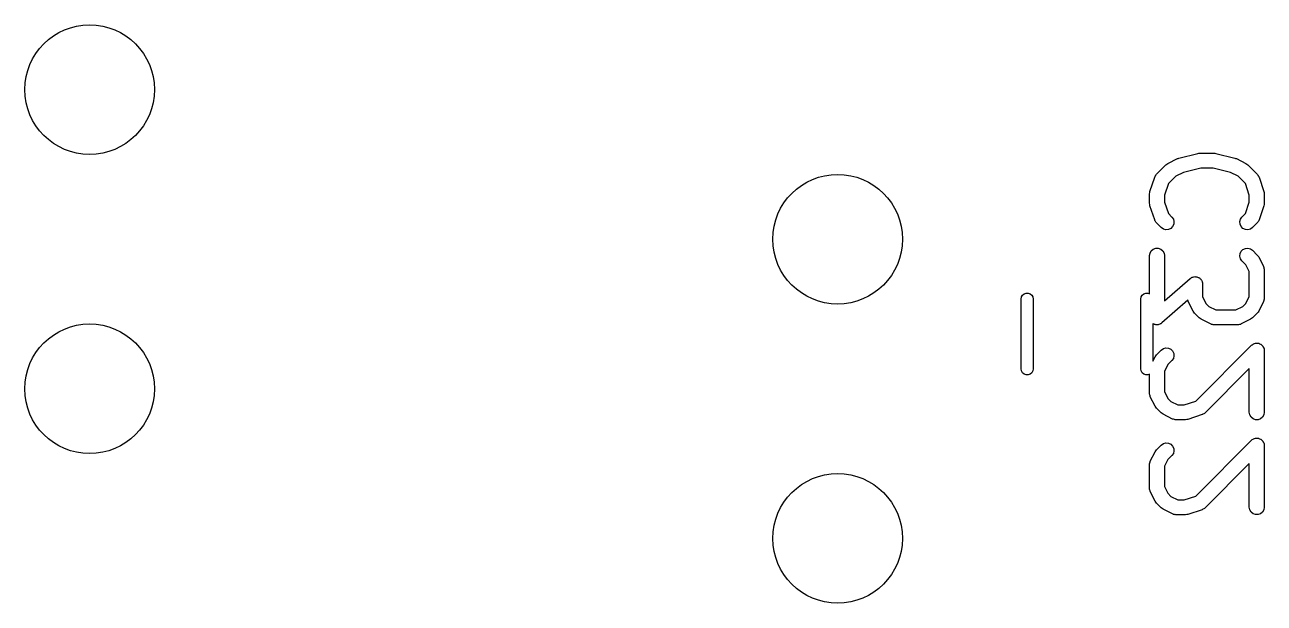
# Model space of a CAD drawing. Extents: x 25 to 326, y -201 to -21.
# Drawn here: x 299.35 to 311.78, y -132.15 to -126.35 of the extents above; entities that cross this region are included whole.
import ezdxf

# ---------------------------------------------------------------- set-up
doc = ezdxf.new("R2010")
doc.units = 0
doc.header["$MEASUREMENT"] = 0
doc.layers.add('BLACK', color=7, linetype='CONTINUOUS')

msp = doc.modelspace()

# ---------------------------------------------------------------- linework, layer by layer
at = {"layer": 'Black'}
for p, q in [((310.792, -127.754), (310.802, -127.747)), ((310.802, -127.747), (310.812, -127.74)), ((310.812, -127.74), (310.907, -127.692)), ((310.907, -127.692), (310.915, -127.69)), ((310.915, -127.69), (310.922, -127.687)), ((310.922, -127.687), (311.113, -127.639)), ((311.113, -127.639), (311.122, -127.638)), ((311.122, -127.638), (311.131, -127.637)), ((311.131, -127.637), (311.274, -127.637)), ((311.274, -127.637), (311.283, -127.638)), ((311.283, -127.638), (311.292, -127.639)), ((311.292, -127.639), (311.482, -127.687)), ((311.482, -127.687), (311.49, -127.69)), ((311.49, -127.69), (311.498, -127.692)), ((311.498, -127.692), (311.593, -127.74)), ((311.593, -127.74), (311.603, -127.747)), ((311.603, -127.747), (311.613, -127.754)), ((310.681, -127.875), (310.682, -127.871)), ((310.682, -127.871), (310.687, -127.863)), ((310.687, -127.863), (310.691, -127.856)), ((310.691, -127.856), (310.694, -127.853)), ((310.694, -127.853), (310.697, -127.849)), ((310.697, -127.849), (310.792, -127.754)), ((310.89, -127.869), (310.816, -127.943)), ((310.967, -127.83), (310.89, -127.869)), ((311.14, -127.787), (310.967, -127.83)), ((311.265, -127.787), (311.14, -127.787)), ((311.438, -127.83), (311.265, -127.787)), ((311.515, -127.869), (311.438, -127.83)), ((311.589, -127.943), (311.515, -127.869)), ((311.613, -127.754), (311.708, -127.849)), ((311.708, -127.849), (311.71, -127.853)), ((311.71, -127.853), (311.714, -127.856)), ((311.714, -127.856), (311.718, -127.863)), ((311.718, -127.863), (311.723, -127.871)), ((311.723, -127.871), (311.724, -127.875)), ((310.631, -128.022), (310.679, -127.879)), ((310.679, -127.879), (310.681, -127.875)), ((310.816, -127.943), (310.777, -128.057)), ((311.627, -128.057), (311.589, -127.943)), ((311.724, -127.875), (311.726, -127.879)), ((311.726, -127.879), (311.774, -128.022)), ((310.627, -128.045), (310.629, -128.033)), ((310.627, -128.14), (310.627, -128.045)), ((310.629, -128.033), (310.631, -128.022)), ((310.777, -128.057), (310.777, -128.128)), ((311.627, -128.128), (311.627, -128.057)), ((311.774, -128.022), (311.775, -128.033)), ((311.775, -128.033), (311.777, -128.045)), ((311.777, -128.045), (311.777, -128.14)), ((310.629, -128.152), (310.627, -128.14)), ((310.631, -128.164), (310.629, -128.152)), ((310.679, -128.307), (310.631, -128.164)), ((310.777, -128.128), (310.816, -128.243)), ((310.816, -128.243), (310.851, -128.278)), ((311.554, -128.278), (311.589, -128.243)), ((311.589, -128.243), (311.627, -128.128)), ((311.774, -128.164), (311.726, -128.307)), ((311.775, -128.152), (311.774, -128.164)), ((311.777, -128.14), (311.775, -128.152)), ((310.681, -128.311), (310.679, -128.307)), ((310.682, -128.315), (310.681, -128.311)), ((310.687, -128.322), (310.682, -128.315)), ((310.691, -128.33), (310.687, -128.322)), ((310.694, -128.333), (310.691, -128.33)), ((310.697, -128.336), (310.694, -128.333)), ((310.745, -128.384), (310.697, -128.336)), ((310.851, -128.278), (310.866, -128.299)), ((310.87, -128.35), (310.859, -128.374)), ((310.866, -128.299), (310.872, -128.324)), ((310.872, -128.324), (310.87, -128.35)), ((311.532, -128.324), (311.539, -128.299)), ((311.535, -128.35), (311.532, -128.324)), ((311.546, -128.374), (311.535, -128.35)), ((311.539, -128.299), (311.554, -128.278)), ((311.708, -128.336), (311.66, -128.384)), ((311.71, -128.333), (311.708, -128.336)), ((311.714, -128.33), (311.71, -128.333)), ((311.718, -128.322), (311.714, -128.33)), ((311.723, -128.315), (311.718, -128.322)), ((311.724, -128.311), (311.723, -128.315)), ((311.726, -128.307), (311.724, -128.311)), ((310.766, -128.399), (310.745, -128.384)), ((310.791, -128.406), (310.766, -128.399)), ((310.817, -128.403), (310.791, -128.406)), ((310.841, -128.392), (310.817, -128.403)), ((310.859, -128.374), (310.841, -128.392)), ((311.564, -128.392), (311.546, -128.374)), ((311.588, -128.403), (311.564, -128.392)), ((311.614, -128.406), (311.588, -128.403)), ((311.639, -128.399), (311.614, -128.406)), ((311.66, -128.384), (311.639, -128.399)), ((310.632, -128.639), (310.645, -128.616)), ((310.645, -128.616), (310.665, -128.599)), ((310.665, -128.599), (310.689, -128.59)), ((310.689, -128.59), (310.715, -128.59)), ((310.715, -128.59), (310.74, -128.599)), ((310.74, -128.599), (310.76, -128.616)), ((310.76, -128.616), (310.773, -128.639)), ((311.546, -128.621), (311.564, -128.603)), ((311.564, -128.603), (311.588, -128.592)), ((311.588, -128.592), (311.614, -128.59)), ((311.614, -128.59), (311.639, -128.596)), ((311.639, -128.596), (311.66, -128.611)), ((311.66, -128.611), (311.708, -128.659)), ((310.627, -128.664), (310.632, -128.639)), ((310.627, -129.047), (310.627, -128.664)), ((310.773, -128.639), (310.777, -128.664)), ((310.777, -128.664), (310.777, -129.118)), ((311.532, -128.671), (311.535, -128.645)), ((311.539, -128.696), (311.532, -128.671)), ((311.535, -128.645), (311.546, -128.621)), ((311.554, -128.717), (311.539, -128.696)), ((311.593, -128.756), (311.554, -128.717)), ((311.708, -128.659), (311.715, -128.669)), ((311.715, -128.669), (311.722, -128.678)), ((311.722, -128.678), (311.769, -128.774)), ((311.627, -128.825), (311.593, -128.756)), ((311.627, -129.075), (311.627, -128.825)), ((311.769, -128.774), (311.771, -128.778)), ((311.771, -128.778), (311.773, -128.781)), ((311.773, -128.781), (311.774, -128.79)), ((311.774, -128.79), (311.777, -128.799)), ((311.777, -128.799), (311.777, -128.803)), ((311.777, -128.803), (311.777, -128.807)), ((311.777, -128.807), (311.777, -129.093)), ((310.777, -129.118), (311.034, -128.894)), ((311.034, -128.894), (311.04, -128.89)), ((311.04, -128.89), (311.046, -128.885)), ((311.046, -128.885), (311.051, -128.883)), ((311.051, -128.883), (311.056, -128.88)), ((311.056, -128.88), (311.063, -128.879)), ((311.063, -128.879), (311.07, -128.876)), ((311.07, -128.876), (311.076, -128.876)), ((311.076, -128.876), (311.082, -128.875)), ((311.082, -128.875), (311.089, -128.876)), ((311.089, -128.876), (311.096, -128.876)), ((311.096, -128.876), (311.102, -128.878)), ((311.102, -128.878), (311.108, -128.879)), ((311.108, -128.879), (311.114, -128.883)), ((311.114, -128.883), (311.121, -128.885)), ((311.121, -128.885), (311.125, -128.889)), ((311.125, -128.889), (311.13, -128.892)), ((311.13, -128.892), (311.135, -128.897)), ((311.135, -128.897), (311.141, -128.902)), ((311.141, -128.902), (311.144, -128.907)), ((311.144, -128.907), (311.147, -128.911)), ((311.147, -128.911), (311.15, -128.918)), ((311.15, -128.918), (311.154, -128.924)), ((311.154, -128.924), (311.155, -128.93)), ((311.155, -128.93), (311.157, -128.935)), ((311.157, -128.935), (311.157, -128.943)), ((311.157, -128.943), (311.158, -128.95)), ((311.158, -128.95), (311.158, -129.075)), ((309.34, -129.1), (309.344, -129.079)), ((309.34, -129.8), (309.34, -129.1)), ((309.344, -129.079), (309.354, -129.061)), ((309.354, -129.061), (309.37, -129.048)), ((309.37, -129.048), (309.39, -129.041)), ((309.39, -129.041), (309.41, -129.041)), ((309.41, -129.041), (309.43, -129.048)), ((309.43, -129.048), (309.446, -129.061)), ((309.446, -129.061), (309.456, -129.079)), ((309.456, -129.079), (309.46, -129.1)), ((309.46, -129.1), (309.46, -129.8)), ((310.54, -129.1), (310.544, -129.079)), ((310.54, -129.8), (310.54, -129.1)), ((310.544, -129.079), (310.554, -129.061)), ((310.554, -129.061), (310.57, -129.048)), ((310.57, -129.048), (310.59, -129.041)), ((310.59, -129.041), (310.61, -129.041)), ((310.61, -129.041), (310.627, -129.047)), ((311.012, -129.112), (310.752, -129.34)), ((311.013, -129.119), (311.012, -129.112)), ((311.158, -129.075), (311.193, -129.144)), ((311.593, -129.144), (311.627, -129.075)), ((311.774, -129.11), (311.773, -129.119)), ((311.777, -129.101), (311.774, -129.11)), ((311.777, -129.093), (311.777, -129.097)), ((311.777, -129.097), (311.777, -129.101)), ((311.015, -129.122), (311.013, -129.119)), ((311.016, -129.126), (311.015, -129.122)), ((311.064, -129.222), (311.016, -129.126)), ((311.071, -129.231), (311.064, -129.222)), ((311.078, -129.241), (311.071, -129.231)), ((311.193, -129.144), (311.223, -129.174)), ((311.223, -129.174), (311.292, -129.208)), ((311.292, -129.208), (311.494, -129.208)), ((311.494, -129.208), (311.563, -129.174)), ((311.563, -129.174), (311.593, -129.144)), ((311.715, -129.231), (311.708, -129.241)), ((311.722, -129.222), (311.715, -129.231)), ((311.769, -129.126), (311.722, -129.222)), ((311.771, -129.122), (311.769, -129.126)), ((311.773, -129.119), (311.771, -129.122)), ((310.66, -129.345), (310.66, -129.344)), ((310.66, -129.344), (310.66, -129.724)), ((310.665, -129.348), (310.66, -129.345)), ((310.672, -129.351), (310.665, -129.348)), ((310.678, -129.354), (310.672, -129.351)), ((310.684, -129.355), (310.678, -129.354)), ((310.689, -129.357), (310.684, -129.355)), ((310.697, -129.357), (310.689, -129.357)), ((310.704, -129.358), (310.697, -129.357)), ((310.71, -129.357), (310.704, -129.358)), ((310.715, -129.357), (310.71, -129.357)), ((310.722, -129.355), (310.715, -129.357)), ((310.729, -129.353), (310.722, -129.355)), ((310.734, -129.35), (310.729, -129.353)), ((310.74, -129.348), (310.734, -129.35)), ((310.745, -129.344), (310.74, -129.348)), ((310.752, -129.34), (310.745, -129.344)), ((311.126, -129.289), (311.078, -129.241)), ((311.135, -129.296), (311.126, -129.289)), ((311.145, -129.303), (311.135, -129.296)), ((311.24, -129.35), (311.145, -129.303)), ((311.244, -129.352), (311.24, -129.35)), ((311.248, -129.354), (311.244, -129.352)), ((311.257, -129.355), (311.248, -129.354)), ((311.265, -129.358), (311.257, -129.355)), ((311.27, -129.358), (311.265, -129.358)), ((311.274, -129.358), (311.27, -129.358)), ((311.512, -129.358), (311.274, -129.358)), ((311.516, -129.358), (311.512, -129.358)), ((311.52, -129.358), (311.516, -129.358)), ((311.529, -129.355), (311.52, -129.358)), ((311.538, -129.354), (311.529, -129.355)), ((311.541, -129.352), (311.538, -129.354)), ((311.545, -129.35), (311.541, -129.352)), ((311.641, -129.303), (311.545, -129.35)), ((311.65, -129.296), (311.641, -129.303)), ((311.66, -129.289), (311.65, -129.296)), ((311.708, -129.241), (311.66, -129.289)), ((310.697, -129.659), (310.745, -129.611)), ((310.745, -129.611), (310.766, -129.596)), ((310.766, -129.596), (310.791, -129.59)), ((310.791, -129.59), (310.817, -129.592)), ((310.817, -129.592), (310.841, -129.603)), ((310.841, -129.603), (310.859, -129.621)), ((311.09, -130.123), (311.649, -129.564)), ((311.649, -129.564), (311.657, -129.558)), ((311.657, -129.558), (311.665, -129.552)), ((311.665, -129.552), (311.668, -129.551)), ((311.668, -129.551), (311.671, -129.549)), ((311.671, -129.549), (311.68, -129.546)), ((311.68, -129.546), (311.689, -129.543)), ((311.689, -129.543), (311.693, -129.543)), ((311.693, -129.543), (311.696, -129.542)), ((311.696, -129.542), (311.706, -129.543)), ((311.706, -129.543), (311.715, -129.543)), ((311.715, -129.543), (311.719, -129.544)), ((311.719, -129.544), (311.722, -129.544)), ((311.722, -129.544), (311.731, -129.548)), ((311.731, -129.548), (311.74, -129.552)), ((311.74, -129.552), (311.742, -129.554)), ((311.742, -129.554), (311.745, -129.555)), ((311.745, -129.555), (311.752, -129.562)), ((311.752, -129.562), (311.76, -129.568)), ((311.76, -129.568), (311.761, -129.571)), ((311.761, -129.571), (311.764, -129.574)), ((311.764, -129.574), (311.768, -129.583)), ((311.768, -129.583), (311.773, -129.591)), ((311.773, -129.591), (311.773, -129.594)), ((311.773, -129.594), (311.775, -129.597)), ((311.775, -129.597), (311.776, -129.607)), ((311.776, -129.607), (311.777, -129.617)), ((310.66, -129.724), (310.683, -129.678)), ((310.683, -129.678), (310.69, -129.669)), ((310.69, -129.669), (310.697, -129.659)), ((310.851, -129.717), (310.812, -129.756)), ((310.866, -129.696), (310.851, -129.717)), ((310.859, -129.621), (310.87, -129.645)), ((310.872, -129.671), (310.866, -129.696)), ((310.87, -129.645), (310.872, -129.671)), ((311.777, -129.617), (311.777, -130.236)), ((309.344, -129.821), (309.34, -129.8)), ((309.354, -129.839), (309.344, -129.821)), ((309.37, -129.852), (309.354, -129.839)), ((309.39, -129.859), (309.37, -129.852)), ((309.41, -129.859), (309.39, -129.859)), ((309.43, -129.852), (309.41, -129.859)), ((309.446, -129.839), (309.43, -129.852)), ((309.456, -129.821), (309.446, -129.839)), ((309.46, -129.8), (309.456, -129.821)), ((310.544, -129.821), (310.54, -129.8)), ((310.554, -129.839), (310.544, -129.821)), ((310.57, -129.852), (310.554, -129.839)), ((310.59, -129.859), (310.57, -129.852)), ((310.61, -129.859), (310.59, -129.859)), ((310.627, -129.853), (310.61, -129.859)), ((310.627, -130.045), (310.627, -129.853)), ((310.812, -129.756), (310.777, -129.825)), ((310.777, -129.825), (310.777, -130.028)), ((311.627, -129.798), (311.184, -130.241)), ((311.627, -130.236), (311.627, -129.798)), ((310.628, -130.049), (310.627, -130.045)), ((310.628, -130.054), (310.628, -130.049)), ((310.63, -130.062), (310.628, -130.054)), ((310.632, -130.071), (310.63, -130.062)), ((310.634, -130.075), (310.632, -130.071)), ((310.635, -130.079), (310.634, -130.075)), ((310.683, -130.174), (310.635, -130.079)), ((310.777, -130.028), (310.812, -130.096)), ((310.812, -130.096), (310.842, -130.126)), ((310.69, -130.184), (310.683, -130.174)), ((310.697, -130.194), (310.69, -130.184)), ((310.745, -130.241), (310.697, -130.194)), ((310.842, -130.126), (310.911, -130.161)), ((310.911, -130.161), (310.976, -130.161)), ((310.976, -130.161), (311.09, -130.123)), ((310.754, -130.248), (310.745, -130.241)), ((310.764, -130.255), (310.754, -130.248)), ((310.859, -130.303), (310.764, -130.255)), ((310.863, -130.304), (310.859, -130.303)), ((310.867, -130.306), (310.863, -130.304)), ((310.876, -130.308), (310.867, -130.306)), ((310.884, -130.31), (310.876, -130.308)), ((310.889, -130.31), (310.884, -130.31)), ((310.893, -130.311), (310.889, -130.31)), ((310.988, -130.311), (310.893, -130.311)), ((311, -130.309), (310.988, -130.311)), ((311.012, -130.307), (311, -130.309)), ((311.155, -130.259), (311.012, -130.307)), ((311.158, -130.257), (311.155, -130.259)), ((311.163, -130.256), (311.158, -130.257)), ((311.17, -130.251), (311.163, -130.256)), ((311.178, -130.247), (311.17, -130.251)), ((311.18, -130.244), (311.178, -130.247)), ((311.184, -130.241), (311.18, -130.244)), ((311.632, -130.261), (311.627, -130.236)), ((311.645, -130.284), (311.632, -130.261)), ((311.665, -130.301), (311.645, -130.284)), ((311.689, -130.31), (311.665, -130.301)), ((311.715, -130.31), (311.689, -130.31)), ((311.74, -130.301), (311.715, -130.31)), ((311.76, -130.284), (311.74, -130.301)), ((311.773, -130.261), (311.76, -130.284)), ((311.777, -130.236), (311.773, -130.261)), ((310.697, -130.611), (310.745, -130.564)), ((310.745, -130.564), (310.766, -130.549)), ((310.766, -130.549), (310.791, -130.542)), ((310.791, -130.542), (310.817, -130.544)), ((310.817, -130.544), (310.841, -130.555)), ((310.841, -130.555), (310.859, -130.574)), ((310.859, -130.574), (310.87, -130.597)), ((310.87, -130.597), (310.872, -130.623)), ((311.09, -131.075), (311.649, -130.516)), ((311.649, -130.516), (311.657, -130.51)), ((311.657, -130.51), (311.665, -130.504)), ((311.665, -130.504), (311.668, -130.503)), ((311.668, -130.503), (311.671, -130.501)), ((311.671, -130.501), (311.68, -130.499)), ((311.68, -130.499), (311.689, -130.495)), ((311.689, -130.495), (311.693, -130.495)), ((311.693, -130.495), (311.696, -130.494)), ((311.696, -130.494), (311.706, -130.495)), ((311.706, -130.495), (311.715, -130.495)), ((311.715, -130.495), (311.719, -130.496)), ((311.719, -130.496), (311.722, -130.497)), ((311.722, -130.497), (311.731, -130.501)), ((311.731, -130.501), (311.74, -130.504)), ((311.74, -130.504), (311.742, -130.506)), ((311.742, -130.506), (311.745, -130.508)), ((311.745, -130.508), (311.752, -130.515)), ((311.752, -130.515), (311.76, -130.521)), ((311.76, -130.521), (311.761, -130.524)), ((311.761, -130.524), (311.764, -130.526)), ((311.764, -130.526), (311.768, -130.535)), ((311.768, -130.535), (311.773, -130.543)), ((311.773, -130.543), (311.773, -130.547)), ((311.773, -130.547), (311.775, -130.55)), ((311.775, -130.55), (311.776, -130.559)), ((311.776, -130.559), (311.777, -130.569)), ((311.777, -130.569), (311.777, -131.188)), ((310.632, -130.734), (310.634, -130.73)), ((310.634, -130.73), (310.635, -130.726)), ((310.635, -130.726), (310.683, -130.631)), ((310.683, -130.631), (310.69, -130.621)), ((310.69, -130.621), (310.697, -130.611)), ((310.812, -130.709), (310.777, -130.777)), ((310.851, -130.67), (310.812, -130.709)), ((310.866, -130.648), (310.851, -130.67)), ((310.872, -130.623), (310.866, -130.648)), ((310.627, -130.76), (310.628, -130.755)), ((310.627, -130.998), (310.627, -130.76)), ((310.628, -130.751), (310.63, -130.743)), ((310.628, -130.755), (310.628, -130.751)), ((310.63, -130.743), (310.632, -130.734)), ((310.777, -130.777), (310.777, -130.98)), ((311.627, -130.75), (311.184, -131.194)), ((311.627, -131.188), (311.627, -130.75)), ((310.777, -130.98), (310.812, -131.048)), ((310.628, -131.002), (310.627, -130.998)), ((310.628, -131.006), (310.628, -131.002)), ((310.63, -131.015), (310.628, -131.006)), ((310.632, -131.023), (310.63, -131.015)), ((310.634, -131.027), (310.632, -131.023)), ((310.635, -131.031), (310.634, -131.027)), ((310.683, -131.126), (310.635, -131.031)), ((310.812, -131.048), (310.842, -131.079)), ((310.842, -131.079), (310.911, -131.113)), ((310.976, -131.113), (311.09, -131.075)), ((310.69, -131.136), (310.683, -131.126)), ((310.697, -131.146), (310.69, -131.136)), ((310.745, -131.194), (310.697, -131.146)), ((310.754, -131.2), (310.745, -131.194)), ((310.764, -131.208), (310.754, -131.2)), ((310.859, -131.255), (310.764, -131.208)), ((310.911, -131.113), (310.976, -131.113)), ((311.155, -131.212), (311.012, -131.259)), ((311.158, -131.21), (311.155, -131.212)), ((311.163, -131.208), (311.158, -131.21)), ((311.17, -131.203), (311.163, -131.208)), ((311.178, -131.199), (311.17, -131.203)), ((311.18, -131.196), (311.178, -131.199)), ((311.184, -131.194), (311.18, -131.196)), ((311.632, -131.214), (311.627, -131.188)), ((311.645, -131.236), (311.632, -131.214)), ((311.773, -131.214), (311.76, -131.236)), ((311.777, -131.188), (311.773, -131.214)), ((310.863, -131.256), (310.859, -131.255)), ((310.867, -131.259), (310.863, -131.256)), ((310.876, -131.26), (310.867, -131.259)), ((310.884, -131.263), (310.876, -131.26)), ((310.889, -131.262), (310.884, -131.263)), ((310.893, -131.263), (310.889, -131.262)), ((310.988, -131.263), (310.893, -131.263)), ((311, -131.261), (310.988, -131.263)), ((311.012, -131.259), (311, -131.261)), ((311.665, -131.253), (311.645, -131.236)), ((311.689, -131.262), (311.665, -131.253)), ((311.715, -131.262), (311.689, -131.262)), ((311.74, -131.253), (311.715, -131.262)), ((311.76, -131.236), (311.74, -131.253))]:
    msp.add_line(p, q, dxfattribs=at)
for centre in [(300, -127), (307.5, -128.5), (300, -130), (307.5, -131.5)]:
    msp.add_circle(centre, 0.65, dxfattribs=at)

doc.saveas('drawing.dxf')
